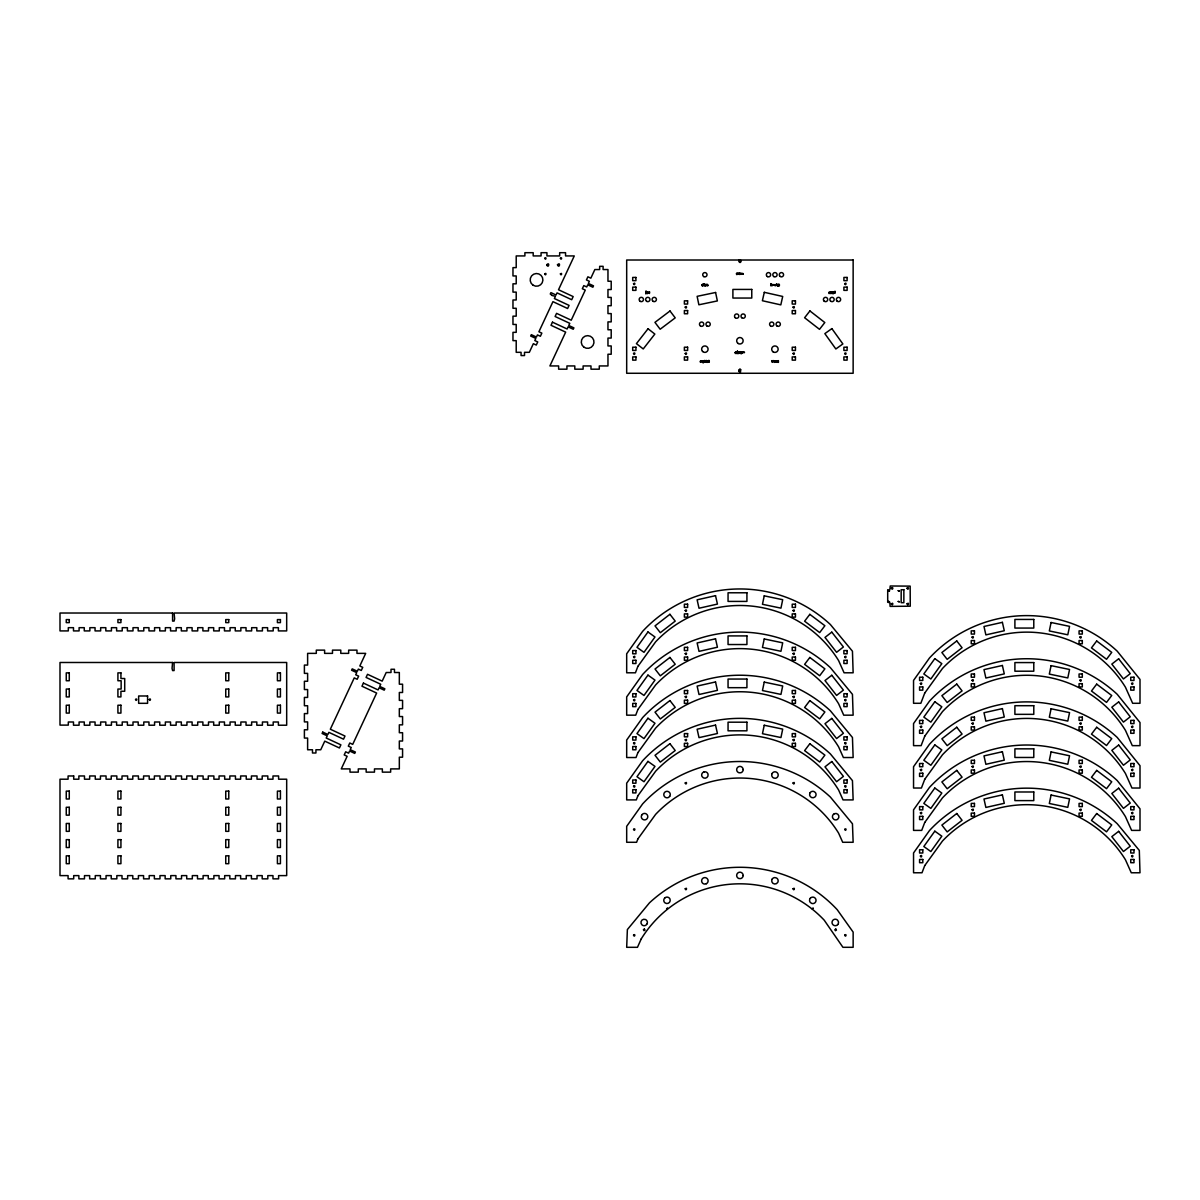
<?xml version="1.0" encoding="UTF-8"?>
<svg xmlns="http://www.w3.org/2000/svg" width="1200" height="1200" viewBox="0 0 1200 1200"><rect width="100%" height="100%" fill="white"/><g stroke="black" fill="none" stroke-linecap="round" stroke-linejoin="round"><path stroke-width="1.5" d="M739.05 260.295C742.275 257.76 740.175 266.595 739.08 260.085M740.325 370.725C736.875 370.335 741.945 367.8 740.34 370.65C736.845 371.1 741.96 373.575 740.34 370.74M739.05 261.795L739.695 261.045L740.775 261.795M739.05 369.975L739.92 369.18L740.775 369.975M739.05 371.49L740.325 370.8M700.65 361.335L701.64 361.35M552.075 295.44L550.275 294L550.92 292.635L556.05 295.02L557.055 292.875L571.71 299.715L573.165 296.58L558.51 289.74L574.275 255.93L565.545 255.93L565.545 252.69L559.665 252.69L559.665 255.93L546.945 255.93L546.945 252.69L541.065 252.69L541.065 255.93L533.19 255.93L533.19 252.69L524.895 252.69L524.895 255.93L516.21 255.93L516.21 267.63L512.97 267.63L512.97 275.94L516.21 275.94L516.21 283.815L512.97 283.815L512.97 292.11L516.21 292.11L516.21 299.985L512.97 299.985L512.97 308.28L516.21 308.28L516.21 316.155L512.97 316.155L512.97 324.465L516.21 324.465L516.21 332.34L512.97 332.34L512.97 340.635L516.21 340.635L516.21 352.32L521.07 352.32L521.07 355.56L524.52 355.56L524.52 352.32L529.335 352.32L533.355 343.695L536.28 345.06L537.735 341.94L534.81 340.575L535.815 338.415L530.685 336.03L531.315 334.665L536.445 337.05L537.45 334.905L540.39 336.27L541.845 333.135L538.905 331.77L552.945 301.665L567.615 308.505L569.07 305.385L554.4 298.545L555.405 296.385L552.015 295.41M831.78 632.115L824.985 637.425L836.595 652.305L843.405 646.98L831.825 632.16M546.69 264.78C548.625 269.355 550.065 261.12 546.69 264.78M557.475 264.78C559.41 269.355 560.85 261.12 557.475 264.78M700.365 361.245C699.615 364.395 704.4 359.64 700.365 361.245M736.5 273.54C735.87 276.51 740.34 272.085 736.5 273.54M735.165 352.485C734.55 355.395 739.035 351.165 735.165 352.485M771.435 284.775C770.925 287.76 775.2 283.29 771.435 284.775M774.99 284.775C774.48 287.76 778.755 283.29 774.99 284.775M775.05 361.29C774.525 364.125 778.92 360.09 775.05 361.29M828.87 292.53C828.27 295.395 832.74 291.255 828.87 292.53M646.455 292.575C647.52 296.115 648.78 289.95 646.455 292.575M701.745 284.865C702.825 288.405 704.055 282.24 701.745 284.865M705.735 361.485C703.71 364.635 703.77 357.855 705.735 361.485M739.41 352.71C737.34 355.83 737.46 349.095 739.41 352.71M741.285 352.71C739.215 355.83 739.335 349.095 741.285 352.71M777.945 284.835C779.4 288.75 780.435 282.225 777.945 284.835M832.62 292.575C833.685 296.13 834.975 289.935 832.62 292.575M707.82 361.275C709.365 364.875 710.22 357.99 707.82 361.275M703.845 361.515C702.9 365.565 701.73 359.52 703.845 361.515M774.795 361.56C773.67 364.47 773.19 358.635 774.795 361.56M743.34 274.125C741.525 273.765 742.68 272.58 743.34 274.125M774.705 285.375C772.905 284.985 774.075 283.785 774.705 285.375M544.755 258.315C545.835 261.135 546.885 256.155 544.755 258.315M891.42 603.855C892.65 607.095 893.85 601.395 891.42 603.855M708 285.495C705.405 286.845 707.4 282.18 708 285.495M741.63 274.215C739.26 275.37 740.94 271.035 741.63 274.215M777.015 360.96L777 362.4L777.645 360.84L778.41 362.4L778.41 360.645L777.045 360.87M830.82 292.215L830.82 293.655L831.45 292.08L832.215 293.655L832.215 291.885L830.895 292.035M706.05 285.525L704.64 285.93L704.64 284.16L705.405 285.765L706.05 284.16L706.05 285.525M703.83 285.6L704.1 283.68L703.83 285.6M770.7 285.57L770.985 283.635L770.7 285.57M834.705 293.325L834.975 291.39L834.705 293.325M743.145 769.545L743.055 770.385A3.24 3.24 0 0 1 740.835 772.74L739.155 772.785A3.24 3.24 0 0 1 736.815 770.55L736.68 769.725A3.24 3.24 0 0 1 739.83 766.41A3.24 3.24 0 0 1 743.145 769.545M702.615 361.215C702.81 363.915 704.355 359.805 702.615 361.215M646.77 292.5C646.98 295.2 648.585 291.06 646.77 292.5M702.06 284.775C702.24 287.46 703.935 283.395 702.06 284.775M832.935 292.5C833.115 295.185 834.81 291.105 832.935 292.5M704.475 361.215C704.685 363.9 706.275 359.79 704.475 361.215M738.135 352.455C738.315 355.14 739.995 351.03 738.135 352.455M740.01 352.455C740.19 355.14 741.87 351.03 740.01 352.455M709.11 361.5C708 363.735 708.09 359.235 709.11 361.5M779.235 285.03C778.08 287.265 778.26 282.765 779.235 285.03M135.54 699.465C136.47 702.33 137.76 697.455 135.54 699.465M149.235 699.465C150.165 702.33 151.455 697.455 149.235 699.465M544.77 273.9C545.685 276.78 547.005 271.875 544.77 273.9M560.4 258.27C561.33 261.135 562.62 256.26 560.4 258.27M560.4 273.9C561.33 276.78 562.635 271.875 560.4 273.9M633.525 283.695C634.515 286.785 635.94 281.505 633.525 283.695M633.54 353.46C634.53 356.55 635.94 351.285 633.54 353.46M633.555 656.82C634.545 659.91 635.955 654.645 633.555 656.82M633.555 699.96C634.545 703.05 635.955 697.785 633.555 699.96M685.215 307.095C686.205 310.185 687.615 304.92 685.215 307.095M633.555 743.1C634.545 746.19 635.955 740.91 633.555 743.1M685.215 353.46C686.145 356.565 687.69 351.285 685.215 353.46M633.555 786.225C634.545 789.315 635.955 784.05 633.555 786.225M633.555 829.365C634.545 832.455 635.955 827.19 633.555 829.365M633.54 935.16C634.53 938.25 635.94 932.985 633.54 935.16M685.215 610.455C686.205 613.545 687.615 608.265 685.215 610.455M685.215 653.58C686.205 656.67 687.615 651.405 685.215 653.58M685.215 696.72C686.205 699.81 687.615 694.545 685.215 696.72M685.215 739.86C686.205 742.95 687.615 737.685 685.215 739.86M685.215 783C686.205 786.09 687.615 780.81 685.215 783M685.215 888.78C686.145 891.885 687.69 886.605 685.215 888.78M793.05 307.095C794.04 310.185 795.45 304.92 793.05 307.095M793.05 353.46C794.04 356.55 795.45 351.285 793.05 353.46M793.05 610.455C794.04 613.545 795.45 608.265 793.05 610.455M793.05 653.58C794.04 656.67 795.45 651.405 793.05 653.58M844.74 283.695C845.73 286.785 847.14 281.505 844.74 283.695M793.05 696.72C794.04 699.81 795.45 694.545 793.05 696.72M793.05 739.86C794.04 742.95 795.45 737.685 793.05 739.86M844.71 353.46C845.7 356.55 847.125 351.285 844.71 353.46M793.05 783C794.04 786.09 795.45 780.81 793.05 783M793.05 888.78C794.04 891.87 795.45 886.605 793.05 888.78M844.725 656.82C845.715 659.91 847.125 654.645 844.725 656.82M844.725 699.96C845.715 703.05 847.125 697.785 844.725 699.96M844.725 743.1C845.7 746.16 847.14 740.955 844.725 743.1M844.725 786.225C845.7 789.3 847.14 784.095 844.725 786.225M844.725 829.365C845.7 832.44 847.14 827.235 844.725 829.365M887.7 590.145L887.7 602.28L889.845 602.685L890.115 606.39L910.26 606.195L910.17 586.125L890.235 585.99L889.845 589.74L887.7 590.145M888.33 590.67L889.47 590.97L888.33 590.67M888.33 601.455L889.47 601.755L888.33 601.455M844.71 935.16C845.685 938.25 847.155 932.985 844.71 935.16M891.435 588.18C892.485 591.465 894 585.855 891.435 588.18M898.215 590.67L899.37 590.97L898.215 590.67M898.215 601.455L899.37 601.755L898.215 601.455M907.065 588.18C908.13 591.465 909.63 585.855 907.065 588.18M907.065 603.81C908.13 607.11 909.63 601.485 907.065 603.81M920.4 683.49C921.39 686.58 922.8 681.3 920.4 683.49M920.4 726.615C921.39 729.705 922.8 724.44 920.4 726.615M920.4 769.755C921.39 772.845 922.8 767.58 920.4 769.755M920.4 812.895C921.39 815.985 922.8 810.72 920.4 812.895M920.4 856.035C921.39 859.125 922.8 853.845 920.4 856.035M972.06 637.11C973.05 640.2 974.475 634.935 972.06 637.11M972.06 680.25C973.05 683.34 974.475 678.075 972.06 680.25M972.06 723.39C973.05 726.48 974.475 721.2 972.06 723.39M972.06 766.515C973.05 769.605 974.475 764.34 972.06 766.515M972.06 809.655C973.05 812.745 974.475 807.48 972.06 809.655M1079.91 637.11C1080.9 640.2 1082.31 634.935 1079.91 637.11M1079.91 680.25C1080.9 683.34 1082.31 678.075 1079.91 680.25M1079.91 723.39C1080.9 726.48 1082.31 721.2 1079.91 723.39M1079.91 766.515C1080.9 769.605 1082.31 764.34 1079.91 766.515M1079.91 809.655C1080.9 812.745 1082.31 807.48 1079.91 809.655M1131.585 683.49C1132.575 686.58 1133.985 681.3 1131.585 683.49M1131.585 726.615C1132.575 729.705 1133.985 724.44 1131.585 726.615M1131.585 769.755C1132.575 772.845 1133.985 767.58 1131.585 769.755M1131.585 812.895C1132.575 815.985 1133.985 810.72 1131.585 812.895M1131.585 856.035C1132.545 859.125 1134.015 853.845 1131.585 856.035M742.665 352.23C741.96 355.14 742.155 350.43 744.315 351.945C744.87 353.1 743.97 352.71 742.665 352.23M743.145 875.52L743.01 876.345A3.24 3.24 0 0 1 740.67 878.58L738.99 878.535A3.24 3.24 0 0 1 736.77 876.18L736.68 875.34A3.24 3.24 0 0 1 739.995 872.19A3.24 3.24 0 0 1 743.145 875.52M736.83 273.42L737.775 273.645L736.83 273.42M735.48 352.365L736.425 352.575L735.48 352.365M771.75 284.655L772.695 284.88L771.75 284.655M775.305 284.655L776.265 284.88L775.305 284.655M775.38 361.17L776.325 361.38L775.38 361.17M829.185 292.41L830.145 292.635L829.185 292.41M707.7 285.48L706.83 285.06L707.7 285.48M741.345 274.2L740.46 273.78L741.345 274.2M764.235 595.845L762.465 604.29L780.945 608.145L782.7 599.7L764.235 595.845M764.235 638.97L762.465 647.415L780.945 651.285L782.7 642.84L764.235 638.97M764.235 682.11L762.465 690.555L780.945 694.41L782.7 685.965L764.235 682.11M764.235 725.25L762.465 733.695L780.945 737.55L782.7 729.105L764.235 725.25M1051.08 622.5L1049.325 630.945L1067.79 634.8L1069.56 626.355L1051.08 622.5M1051.08 665.64L1049.325 674.085L1067.79 677.94L1069.56 669.495L1051.08 665.64M1051.08 708.78L1049.325 717.225L1067.79 721.08L1069.56 712.635L1051.08 708.78M1051.08 751.905L1049.325 760.35L1067.79 764.22L1069.56 755.775L1051.08 751.905M1051.08 795.045L1049.325 803.49L1067.79 807.345L1069.56 798.9L1051.08 795.045M764.295 292.32L762.39 300.735L780.81 304.875L782.7 296.46L764.295 292.32M772.035 773.655L771.78 774.45A3.24 3.24 0 0 0 773.58 777.96L775.23 778.26A3.24 3.24 0 0 0 777.435 777.12L777.885 776.415A3.24 3.24 0 0 0 776.34 772.11A3.24 3.24 0 0 0 772.035 773.655M649.5 291.885L649.02 293.31C647.145 289.455 649.995 296.46 649.5 291.885M739.56 272.895L739.08 274.32C737.205 270.45 740.055 277.47 739.56 272.895M637.89 666.36L635.445 672.795L626.685 672.795L626.685 653.775L642.63 631.35A132.84 132.84 0 0 1 830.355 624.495L852.45 651.225L853.14 672.795L844.08 672.795L838.605 660.585A115.935 115.935 0 0 0 655.62 641.835L637.89 666.36M637.89 709.5L635.73 715.17L626.685 715.17L626.685 696.9L642.63 674.475A132.84 132.84 0 0 1 830.355 667.635L852.45 694.35L853.14 715.17L843.735 715.17L838.605 703.725A115.935 115.935 0 0 0 655.62 684.96L637.89 709.5M637.89 752.625L636.015 757.53L626.685 757.53L626.685 740.04L642.63 717.615A132.84 132.84 0 0 1 830.355 710.775L852.45 737.49L853.14 757.53L843.39 757.53L838.605 746.85A115.935 115.935 0 0 0 655.62 728.1L637.89 752.625M637.89 795.765L636.315 799.905L626.685 799.905L626.685 783.18L642.63 760.755A132.84 132.84 0 0 1 830.355 753.9L852.45 780.63L853.14 799.905L843.045 799.905L838.605 789.99A115.935 115.935 0 0 0 655.62 771.24L637.89 795.765M637.89 838.905L636.6 842.28L626.685 842.28L626.685 826.32L642.63 803.895A132.84 132.84 0 0 1 830.355 797.04L852.45 823.77L853.14 842.28L842.7 842.28L838.605 833.13A115.935 115.935 0 0 0 655.62 814.38L637.89 838.905M924.75 693.015L920.835 703.29L913.545 703.29L913.545 680.43L929.475 658.005A132.84 132.84 0 0 1 1117.215 651.165L1140 679.395L1140 703.29L1132.65 703.29L1125.465 687.24A115.935 115.935 0 0 0 942.465 668.49L924.75 693.015M924.75 736.155L921.12 745.65L913.545 745.65L913.545 723.57L929.475 701.145A132.84 132.84 0 0 1 1117.215 694.29L1140 722.535L1140 745.65L1132.305 745.65L1125.465 730.38A115.935 115.935 0 0 0 942.465 711.63L924.75 736.155M924.75 779.295L921.42 788.025L913.545 788.025L913.545 766.71L929.475 744.285A132.84 132.84 0 0 1 1117.215 737.43L1140 765.675L1140 788.025L1131.96 788.025L1125.465 773.52A115.935 115.935 0 0 0 942.465 754.77L924.75 779.295M924.75 822.435L921.705 830.4L913.545 830.4L913.545 809.835L929.475 787.41A132.84 132.84 0 0 1 1117.215 780.57L1140 808.815L1140 830.4L1131.615 830.4L1125.465 816.66A115.935 115.935 0 0 0 942.465 797.895L924.75 822.435M924.75 865.56L922.005 872.775L913.545 872.775L913.545 852.975L929.475 830.55A132.84 132.84 0 0 1 1117.215 823.71L1139.31 850.425L1140 872.775L1131.27 872.775L1125.465 859.785A115.935 115.935 0 0 0 942.465 841.035L924.75 865.56M772.095 879.24L771.78 880.035A3.24 3.24 0 0 0 777.735 882.405L778.05 881.625A3.24 3.24 0 0 0 776.49 877.995L774.87 877.59A3.24 3.24 0 0 0 772.095 879.24M641.22 938.925L637.47 947.31L626.685 947.31L627.375 929.565L649.47 902.835A132.84 132.84 0 0 1 837.21 909.69L853.14 932.1L853.14 947.31L842.925 947.31L824.205 920.16A115.935 115.935 0 0 0 641.22 938.925M322.74 732.105L322.095 733.47L327.225 735.855L326.22 738.015L340.89 744.84L339.42 747.975L324.765 741.135L320.745 749.76L315.93 749.76L315.93 753L312.48 753L312.48 749.76L307.62 749.76L307.62 738.075L304.395 738.075L304.395 729.78L307.62 729.78L307.62 721.905L304.395 721.905L304.395 713.595L307.62 713.595L307.62 705.735L304.395 705.735L304.395 697.425L307.62 697.425L307.62 689.55L304.395 689.55L304.395 681.255L307.62 681.255L307.62 673.38L304.395 673.38L304.395 665.07L307.62 665.07L307.62 653.37L316.305 653.37L316.305 650.13L324.615 650.13L324.615 653.37L332.49 653.37L332.49 650.13L340.785 650.13L340.785 653.37L348.66 653.37L348.66 650.13L356.97 650.13L356.97 653.37L365.685 653.37L359.82 665.97L362.745 667.35L361.29 670.47L358.35 669.105L357.345 671.25L352.215 668.865L351.585 670.23L356.715 672.615L355.71 674.775L358.65 676.14L357.18 679.26L354.255 677.895L330.33 729.21L344.985 736.05L343.53 739.185L328.86 732.345L327.87 734.49L322.74 732.105M363.435 683.1L361.965 686.22L376.635 693.06L352.71 744.375L349.77 743.01L348.315 746.13L351.24 747.495L350.235 749.655L355.38 752.04L354.735 753.405L349.605 751.02L348.6 753.165L345.675 751.8L344.205 754.935L347.145 756.3L341.265 768.9L349.995 768.9L349.995 772.14L358.29 772.14L358.29 768.9L366.165 768.9L366.165 772.14L374.475 772.14L374.475 768.9L382.35 768.9L382.35 772.14L390.645 772.14L390.645 768.9L399.33 768.9L399.33 757.2L402.57 757.2L402.57 748.89L399.33 748.89L399.33 741.03L402.57 741.03L402.57 732.72L399.33 732.72L399.33 724.845L402.57 724.845L402.57 716.55L399.33 716.55L399.33 708.675L402.57 708.675L402.57 700.365L399.33 700.365L399.33 692.49L402.57 692.49L402.57 684.195L399.33 684.195L399.33 672.51L394.47 672.51L394.47 669.27L391.02 669.27L391.02 672.51L386.205 672.51L382.185 681.135L367.53 674.295L366.075 677.43L380.73 684.255L379.725 686.415L384.855 688.8L384.225 690.165L379.095 687.78L378.09 689.925L363.435 683.1M552.465 322.17L551.01 325.29L565.665 332.13L549.9 365.94L558.63 365.94L558.63 369.18L566.925 369.18L566.925 365.94L574.8 365.94L574.8 369.18L583.11 369.18L583.11 365.94L590.985 365.94L590.985 369.18L599.28 369.18L599.28 365.94L607.965 365.94L607.965 354.24L611.205 354.24L611.205 345.945L607.965 345.945L607.965 338.07L611.205 338.07L611.205 329.76L607.965 329.76L607.965 321.885L611.205 321.885L611.205 313.59L607.965 313.59L607.965 305.715L611.205 305.715L611.205 297.405L607.965 297.405L607.965 289.53L611.205 289.53L611.205 281.235L607.965 281.235L607.965 269.55L603.105 269.55L603.105 266.325L599.655 266.325L599.655 269.55L594.855 269.55L590.835 278.175L587.895 276.81L586.44 279.93L589.365 281.31L588.36 283.455L593.505 285.84L592.86 287.22L587.73 284.82L586.725 286.965L583.8 285.6L582.33 288.735L585.27 290.1L571.23 320.205L556.575 313.365L555.105 316.5L569.775 323.325L568.77 325.485L573.9 327.87L573.255 329.25L568.125 326.85L567.135 328.995L552.465 322.17M641.88 814.845L641.505 815.61A3.24 3.24 0 0 0 642.105 818.79L642.75 819.345A3.24 3.24 0 0 0 647.235 818.475A3.24 3.24 0 0 0 646.365 813.99L645.615 813.615A3.24 3.24 0 0 0 642.435 814.215L641.88 814.845M810.18 792.66L809.79 793.41A3.24 3.24 0 0 0 814.875 797.04L815.445 796.425A3.24 3.24 0 0 0 815.31 792.495L813.945 791.52A3.24 3.24 0 0 0 810.18 792.66M772.245 361.245C771.465 365.07 774.105 358.095 772.74 361.395L771.63 360.645L772.245 361.245M810.3 898.29L809.85 899.01A3.24 3.24 0 0 0 810.165 902.22L811.455 903.285A3.24 3.24 0 0 0 814.68 902.97L815.295 902.4A3.24 3.24 0 0 0 814.845 897.84A3.24 3.24 0 0 0 810.3 898.29M647.085 923.805L646.02 925.095A3.24 3.24 0 0 1 642.795 925.395L642.09 924.96A3.24 3.24 0 0 1 645.48 919.515L646.2 919.965A3.24 3.24 0 0 1 647.085 923.805M647.955 631.965L636.975 647.31L643.98 652.335L654.975 636.99L647.955 631.965M647.955 675.105L636.975 690.45L643.98 695.46L654.975 680.115L647.955 675.105M647.955 718.23L636.975 733.575L643.98 738.6L654.975 723.255L647.955 718.23M647.955 761.37L636.975 776.715L643.98 781.74L654.975 766.395L647.955 761.37M934.815 658.62L923.82 673.965L930.84 678.99L941.82 663.645L934.815 658.62M934.815 701.76L923.82 717.105L930.84 722.13L941.82 706.785L934.815 701.76M934.815 744.9L923.82 760.245L930.84 765.27L941.82 749.925L934.815 744.9M934.815 788.04L923.82 803.385L930.84 808.395L941.82 793.05L934.815 788.04M934.815 831.165L923.82 846.51L930.84 851.535L941.82 836.19L934.815 831.165M809.82 614.34L804.615 621.21L819.675 632.595L824.88 625.725L809.82 614.34M809.82 657.465L804.615 664.35L819.675 675.735L824.88 668.85L809.82 657.465M809.82 700.605L804.615 707.49L819.675 718.875L824.88 711.99L809.82 700.605M809.82 743.745L804.615 750.63L819.675 762.015L824.88 755.13L809.82 743.745M1096.68 640.995L1091.475 647.88L1106.535 659.265L1111.74 652.38L1096.68 640.995M1096.68 684.135L1091.475 691.02L1106.535 702.39L1111.74 695.52L1096.68 684.135M1096.68 727.275L1091.475 734.145L1106.535 745.53L1111.74 738.645L1096.68 727.275M1096.68 770.4L1091.475 777.285L1106.535 788.67L1111.74 781.785L1096.68 770.4M1096.68 813.54L1091.475 820.425L1106.535 831.81L1111.74 824.925L1096.68 813.54M809.91 310.935L804.615 317.745L819.51 329.34L824.805 322.53L809.91 310.935M648.045 328.755L636.435 343.635L643.23 348.945L654.84 334.065L648.045 328.755M669.66 796.425L668.37 797.49A3.24 3.24 0 0 1 665.145 797.175L664.53 796.605A3.24 3.24 0 0 1 664.98 792.045A3.24 3.24 0 0 1 669.525 792.495L669.975 793.215A3.24 3.24 0 0 1 669.66 796.425M665.13 897.705L664.515 898.29A3.24 3.24 0 0 0 664.38 902.22L664.965 902.835A3.24 3.24 0 0 0 670.035 899.205L669.645 898.455A3.24 3.24 0 0 0 665.88 897.315L665.13 897.705M837.72 924.57L837.09 925.14A3.24 3.24 0 0 1 832.59 924.27A3.24 3.24 0 0 1 833.46 919.77L834.21 919.395A3.24 3.24 0 0 1 837.39 920.01L838.32 921.405A3.24 3.24 0 0 1 837.72 924.57M831.78 675.255L824.985 680.565L836.595 695.43L843.405 690.12L831.78 675.255M831.78 718.395L824.985 723.705L836.595 738.57L843.405 733.26L831.78 718.395M831.78 761.52L824.985 766.83L836.595 781.71L843.405 776.4L831.78 761.52M1118.64 658.785L1111.83 664.095L1123.455 678.96L1130.25 673.65L1118.64 658.785M1118.64 701.91L1111.83 707.22L1123.455 722.1L1130.25 716.79L1118.64 701.91M1118.64 745.05L1111.83 750.36L1123.455 765.24L1130.25 759.915L1118.64 745.05M1118.64 788.19L1111.83 793.5L1123.455 808.365L1130.25 803.055L1118.64 788.19M1118.64 831.33L1111.83 836.64L1123.455 851.505L1130.25 846.195L1118.64 831.33M669.915 614.295L655.02 625.89L660.315 632.7L675.21 621.105L669.915 614.295M669.915 657.435L655.02 669.015L660.315 675.825L675.21 664.23L669.915 657.435M669.915 700.56L655.02 712.155L660.315 718.965L675.21 707.37L669.915 700.56M669.915 743.7L655.02 755.295L660.315 762.105L675.21 750.51L669.915 743.7M956.76 640.95L941.88 652.545L947.175 659.355L962.07 647.76L956.76 640.95M956.76 684.09L941.88 695.685L947.175 702.495L962.07 690.9L956.76 684.09M956.76 727.23L941.88 738.825L947.175 745.635L962.07 734.04L956.76 727.23M956.76 770.37L941.88 781.95L947.175 788.76L962.07 777.165L956.76 770.37M956.76 813.495L941.88 825.09L947.175 831.9L962.07 820.305L956.76 813.495M670.005 310.98L654.945 322.365L660.15 329.235L675.21 317.865L670.005 310.98M831.87 328.605L824.85 333.63L835.845 348.975L842.865 343.95L831.87 328.605M834.345 813.72L833.625 814.17A3.24 3.24 0 0 0 832.74 818.01L833.805 819.3A3.24 3.24 0 0 0 837.03 819.615L837.75 819.165A3.24 3.24 0 0 0 834.345 813.72M704.115 771.9L703.335 772.215A3.24 3.24 0 0 0 701.775 775.83L702.09 776.61A3.24 3.24 0 0 0 708.045 774.24L707.73 773.46A3.24 3.24 0 0 0 704.955 771.795L704.115 771.9M706.245 883.755L704.595 884.055A3.24 3.24 0 0 1 702.39 882.915L701.94 882.21A3.24 3.24 0 0 1 703.485 877.905A3.24 3.24 0 0 1 707.79 879.45L708.045 880.245A3.24 3.24 0 0 1 706.245 883.755M715.53 595.665L697.125 599.82L699.015 608.235L717.435 604.08L715.53 595.665M715.53 638.805L697.125 642.96L699.015 651.375L717.435 647.22L715.53 638.805M715.53 681.945L697.125 686.085L699.015 694.515L717.435 690.36L715.53 681.945M1002.39 622.335L983.985 626.475L985.875 634.89L1004.28 630.75L1002.39 622.335M715.53 725.085L697.125 729.225L699.015 737.64L717.435 733.5L715.53 725.085M1002.39 665.475L983.985 669.615L985.875 678.03L1004.28 673.89L1002.39 665.475M1002.39 708.6L983.985 712.755L985.875 721.17L1004.28 717.015L1002.39 708.6M1002.39 751.74L983.985 755.895L985.875 764.31L1004.28 760.155L1002.39 751.74M1002.39 794.88L983.985 799.02L985.875 807.45L1004.28 803.295L1002.39 794.88M715.59 292.485L697.125 296.34L698.88 304.785L717.36 300.93L715.59 292.485M776.85 284.07L777.585 285.9L776.85 284.07M706.725 360.555L707.46 362.37L706.725 360.555M853.14 260.01L626.685 260.01L626.685 373.275L853.14 373.275L853.14 260.01M635.925 277.425L632.7 277.425L632.7 280.665L635.925 280.665L635.925 277.425M847.125 277.425L843.9 277.425L843.9 280.665L847.125 280.665L847.125 277.425M635.925 287.13L632.7 287.13L632.7 290.37L635.925 290.37L635.925 287.13M847.125 287.13L843.9 287.13L843.9 290.37L847.125 290.37L847.125 287.13M751.77 289.425L732.9 289.425L732.9 298.05L751.77 298.05L751.77 289.425M646.05 291.195L645.78 293.655L646.05 291.195M687.615 300.825L684.375 300.825L684.375 304.065L687.615 304.065L687.615 300.825M795.45 300.825L792.21 300.825L792.21 304.065L795.45 304.065L795.45 300.825M687.615 310.545L684.375 310.545L684.375 313.77L687.615 313.77L687.615 310.545M795.45 310.545L792.21 310.545L792.21 313.77L795.45 313.77L795.45 310.545M635.94 347.205L632.7 347.205L632.7 350.445L635.94 350.445L635.94 347.205M687.615 347.205L684.375 347.205L684.375 350.445L687.615 350.445L687.615 347.205M795.45 347.205L792.21 347.205L792.21 350.445L795.45 350.445L795.45 347.205M847.11 347.205L843.885 347.205L843.885 350.445L847.11 350.445L847.11 347.205M737.385 351.135L737.1 353.595L737.385 351.135M741.885 351.84L741.615 353.595L741.885 351.84M635.94 356.91L632.7 356.91L632.7 360.15L635.94 360.15L635.94 356.91M687.615 356.91L684.375 356.91L684.375 360.15L687.615 360.15L687.615 356.91M795.45 356.91L792.21 356.91L792.21 360.15L795.45 360.15L795.45 356.91M847.11 356.91L843.885 356.91L843.885 360.15L847.11 360.15L847.11 356.91M706.35 360.6L706.065 362.37L706.35 360.6M903.855 589.74L901.17 589.74L901.17 602.685L903.855 602.685L903.855 589.74M746.925 592.785L728.055 592.785L728.055 601.41L746.925 601.41L746.925 592.785M687.615 604.185L684.375 604.185L684.375 607.425L687.615 607.425L687.615 604.185M795.45 604.185L792.21 604.185L792.21 607.425L795.45 607.425L795.45 604.185M172.59 613.02L60 613.02L60 630.915L68.31 630.915L68.31 627.675L73.485 627.675L73.485 630.915L79.095 630.915L79.095 627.675L84.27 627.675L84.27 630.915L89.865 630.915L89.865 627.675L95.055 627.675L95.055 630.915L100.65 630.915L100.65 627.675L105.825 627.675L105.825 630.915L111.435 630.915L111.435 627.675L116.61 627.675L116.61 630.915L122.22 630.915L122.22 627.675L127.395 627.675L127.395 630.915L133.005 630.915L133.005 627.675L138.18 627.675L138.18 630.915L143.79 630.915L143.79 627.675L148.965 627.675L148.965 630.915L154.575 630.915L154.575 627.675L159.75 627.675L159.75 630.915L165.36 630.915L165.36 627.675L170.535 627.675L170.535 630.915L176.145 630.915L176.145 627.675L181.32 627.675L181.32 630.915L186.93 630.915L186.93 627.675L192.105 627.675L192.105 630.915L197.715 630.915L197.715 627.675L202.89 627.675L202.89 630.915L208.5 630.915L208.5 627.675L213.675 627.675L213.675 630.915L219.285 630.915L219.285 627.675L224.46 627.675L224.46 630.915L230.07 630.915L230.07 627.675L235.245 627.675L235.245 630.915L240.855 630.915L240.855 627.675L246.03 627.675L246.03 630.915L251.64 630.915L251.64 627.675L256.815 627.675L256.815 630.915L262.425 630.915L262.425 627.675L267.6 627.675L267.6 630.915L273.195 630.915L273.195 627.675L278.385 627.675L278.385 630.915L286.68 630.915L286.68 613.02L174.09 613.02L174.63 618.87L174.09 621.105L172.59 621.105L172.59 613.02M687.615 613.89L684.375 613.89L684.375 617.13L687.615 617.13L687.615 613.89M795.45 613.89L792.21 613.89L792.21 617.13L795.45 617.13L795.45 613.89M1033.785 619.44L1014.9 619.44L1014.9 628.065L1033.785 628.065L1033.785 619.44M69.27 619.59L66.255 619.59L66.255 622.62L69.27 622.62L69.27 619.59M120.93 619.59L117.915 619.59L117.915 622.62L120.93 622.62L120.93 619.59M228.765 619.59L225.75 619.59L225.75 622.62L228.765 622.62L228.765 619.59M280.425 619.59L277.41 619.59L277.41 622.62L280.425 622.62L280.425 619.59M974.46 630.855L971.235 630.855L971.235 634.08L974.46 634.08L974.46 630.855M1082.31 630.855L1079.07 630.855L1079.07 634.08L1082.31 634.08L1082.31 630.855M746.925 635.91L728.055 635.91L728.055 644.535L746.925 644.535L746.925 635.91M974.46 640.56L971.235 640.56L971.235 643.785L974.46 643.785L974.46 640.56M1082.31 640.56L1079.07 640.56L1079.07 643.785L1082.31 643.785L1082.31 640.56M687.615 647.325L684.375 647.325L684.375 650.565L687.615 650.565L687.615 647.325M795.45 647.325L792.21 647.325L792.21 650.565L795.45 650.565L795.45 647.325M635.94 650.565L632.715 650.565L632.715 653.79L635.94 653.79L635.94 650.565M847.125 650.565L843.885 650.565L843.885 653.79L847.125 653.79L847.125 650.565M687.615 657.03L684.375 657.03L684.375 660.27L687.615 660.27L687.615 657.03M795.45 657.03L792.21 657.03L792.21 660.27L795.45 660.27L795.45 657.03M635.94 660.27L632.715 660.27L632.715 663.51L635.94 663.51L635.94 660.27M847.125 660.27L843.885 660.27L843.885 663.51L847.125 663.51L847.125 660.27M172.59 662.49L60 662.49L60 725.115L68.31 725.115L68.31 721.995L73.485 721.995L73.485 725.22L79.095 725.22L79.095 721.995L84.27 721.995L84.27 725.22L89.865 725.22L89.865 721.995L95.055 721.995L95.055 725.22L100.65 725.22L100.65 721.995L105.825 721.995L105.825 725.22L111.435 725.22L111.435 721.995L116.61 721.995L116.61 725.22L122.22 725.22L122.22 721.995L127.395 721.995L127.395 725.22L133.005 725.22L133.005 721.995L138.18 721.995L138.18 725.22L143.79 725.22L143.79 721.995L148.965 721.995L148.965 725.22L154.575 725.22L154.575 721.995L159.75 721.995L159.75 725.22L165.36 725.22L165.36 721.995L170.535 721.995L170.535 725.22L176.145 725.22L176.145 721.995L181.32 721.995L181.32 725.22L186.93 725.22L186.93 721.995L192.105 721.995L192.105 725.22L197.715 725.22L197.715 721.995L202.89 721.995L202.89 725.22L208.5 725.22L208.5 721.995L213.675 721.995L213.675 725.22L219.285 725.22L219.285 721.995L224.46 721.995L224.46 725.22L230.07 725.22L230.07 721.995L235.245 721.995L235.245 725.22L240.855 725.22L240.855 721.995L246.03 721.995L246.03 725.22L251.64 725.22L251.64 721.995L256.815 721.995L256.815 725.22L262.425 725.22L262.425 721.995L267.6 721.995L267.6 725.22L273.195 725.22L273.195 721.995L278.385 721.995L278.385 725.22L286.68 725.22L286.68 662.49L174.09 662.49L174.09 670.575L172.59 670.575L172.05 668.34L172.59 662.49M1033.785 662.58L1014.9 662.58L1014.9 671.205L1033.785 671.205L1033.785 662.58M69.27 672.87L66.255 672.87L66.255 680.745L69.27 680.745L69.27 672.87M120.93 672.87L117.915 672.87L117.915 680.745L121.14 680.745L121.14 689.04L117.915 689.04L117.915 696.915L120.93 696.915L120.93 691.26L124.71 691.26L124.71 678.525L120.93 678.525L120.93 672.87M228.765 672.87L225.75 672.87L225.75 680.745L228.765 680.745L228.765 672.87M280.425 672.87L277.41 672.87L277.41 680.745L280.425 680.745L280.425 672.87M974.46 673.98L971.235 673.98L971.235 677.22L974.46 677.22L974.46 673.98M1082.31 673.98L1079.07 673.98L1079.07 677.22L1082.31 677.22L1082.31 673.98M922.8 677.22L919.575 677.22L919.575 680.46L922.8 680.46L922.8 677.22M1133.985 677.22L1130.745 677.22L1130.745 680.46L1133.985 680.46L1133.985 677.22M746.925 679.05L728.055 679.05L728.055 687.675L746.925 687.675L746.925 679.05M974.46 683.685L971.235 683.685L971.235 686.925L974.46 686.925L974.46 683.685M1082.31 683.685L1079.07 683.685L1079.07 686.925L1082.31 686.925L1082.31 683.685M922.8 686.925L919.575 686.925L919.575 690.165L922.8 690.165L922.8 686.925M1133.985 686.925L1130.745 686.925L1130.745 690.165L1133.985 690.165L1133.985 686.925M69.27 689.04L66.255 689.04L66.255 696.915L69.27 696.915L69.27 689.04M228.765 689.04L225.75 689.04L225.75 696.915L228.765 696.915L228.765 689.04M280.425 689.04L277.41 689.04L277.41 696.915L280.425 696.915L280.425 689.04M687.615 690.465L684.375 690.465L684.375 693.69L687.615 693.69L687.615 690.465M795.45 690.465L792.21 690.465L792.21 693.69L795.45 693.69L795.45 690.465M635.94 693.705L632.715 693.705L632.715 696.93L635.94 696.93L635.94 693.705M847.125 693.705L843.885 693.705L843.885 696.93L847.125 696.93L847.125 693.705M147.585 695.985L138.645 695.985L138.645 703.32L147.585 703.32L147.585 695.985M687.615 700.17L684.375 700.17L684.375 703.395L687.615 703.395L687.615 700.17M795.45 700.17L792.21 700.17L792.21 703.395L795.45 703.395L795.45 700.17M635.94 703.41L632.715 703.41L632.715 706.635L635.94 706.635L635.94 703.41M847.125 703.41L843.885 703.41L843.885 706.635L847.125 706.635L847.125 703.41M69.27 705.225L66.255 705.225L66.255 713.085L69.27 713.085L69.27 705.225M120.93 705.225L117.915 705.225L117.915 713.085L120.93 713.085L120.93 705.225M228.765 705.225L225.75 705.225L225.75 713.085L228.765 713.085L228.765 705.225M280.425 705.225L277.41 705.225L277.41 713.085L280.425 713.085L280.425 705.225M1033.785 705.705L1014.9 705.705L1014.9 714.345L1033.785 714.345L1033.785 705.705M974.46 717.12L971.235 717.12L971.235 720.36L974.46 720.36L974.46 717.12M1082.31 717.12L1079.07 717.12L1079.07 720.36L1082.31 720.36L1082.31 717.12M922.8 720.36L919.575 720.36L919.575 723.6L922.8 723.6L922.8 720.36M1133.985 720.36L1130.745 720.36L1130.745 723.6L1133.985 723.6L1133.985 720.36M746.925 722.19L728.055 722.19L728.055 730.815L746.925 730.815L746.925 722.19M974.46 726.825L971.235 726.825L971.235 730.065L974.46 730.065L974.46 726.825M1082.31 726.825L1079.07 726.825L1079.07 730.065L1082.31 730.065L1082.31 726.825M922.8 730.065L919.575 730.065L919.575 733.305L922.8 733.305L922.8 730.065M1133.985 730.065L1130.745 730.065L1130.745 733.305L1133.985 733.305L1133.985 730.065M687.615 733.59L684.375 733.59L684.375 736.83L687.615 736.83L687.615 733.59M795.45 733.59L792.21 733.59L792.21 736.83L795.45 736.83L795.45 733.59M635.94 736.83L632.715 736.83L632.715 740.07L635.94 740.07L635.94 736.83M847.125 736.83L843.885 736.83L843.885 740.07L847.125 740.07L847.125 736.83M687.615 743.31L684.375 743.31L684.375 746.535L687.615 746.535L687.615 743.31M795.45 743.31L792.21 743.31L792.21 746.535L795.45 746.535L795.45 743.31M635.94 746.535L632.715 746.535L632.715 749.775L635.94 749.775L635.94 746.535M847.125 746.535L843.885 746.535L843.885 749.775L847.125 749.775L847.125 746.535M1033.785 748.845L1014.9 748.845L1014.9 757.47L1033.785 757.47L1033.785 748.845M974.46 760.26L971.235 760.26L971.235 763.5L974.46 763.5L974.46 760.26M1082.31 760.26L1079.07 760.26L1079.07 763.5L1082.31 763.5L1082.31 760.26M922.8 763.5L919.575 763.5L919.575 766.725L922.8 766.725L922.8 763.5M1133.985 763.5L1130.745 763.5L1130.745 766.725L1133.985 766.725L1133.985 763.5M974.46 769.965L971.235 769.965L971.235 773.205L974.46 773.205L974.46 769.965M1082.31 769.965L1079.07 769.965L1079.07 773.205L1082.31 773.205L1082.31 769.965M922.8 773.205L919.575 773.205L919.575 776.43L922.8 776.43L922.8 773.205M1133.985 773.205L1130.745 773.205L1130.745 776.43L1133.985 776.43L1133.985 773.205M73.695 775.965L68.085 775.965L68.085 779.205L60 779.205L60 875.61L68.085 875.61L68.085 878.85L73.695 878.85L73.695 875.61L78.87 875.61L78.87 878.85L84.48 878.85L84.48 875.61L89.655 875.61L89.655 878.85L95.265 878.85L95.265 875.61L100.44 875.61L100.44 878.85L106.05 878.85L106.05 875.61L111.225 875.61L111.225 878.85L116.835 878.85L116.835 875.61L122.01 875.61L122.01 878.85L127.62 878.85L127.62 875.61L132.795 875.61L132.795 878.85L138.405 878.85L138.405 875.61L143.58 875.61L143.58 878.85L149.19 878.85L149.19 875.61L154.365 875.61L154.365 878.85L159.975 878.85L159.975 875.61L165.15 875.61L165.15 878.85L170.76 878.85L170.76 875.61L175.935 875.61L175.935 878.85L181.53 878.85L181.53 875.61L186.72 875.61L186.72 878.85L192.315 878.85L192.315 875.61L197.49 875.61L197.49 878.85L203.1 878.85L203.1 875.61L208.275 875.61L208.275 878.85L213.885 878.85L213.885 875.61L219.06 875.61L219.06 878.85L224.67 878.85L224.67 875.61L229.845 875.61L229.845 878.85L235.455 878.85L235.455 875.61L240.63 875.61L240.63 878.85L246.24 878.85L246.24 875.61L251.415 875.61L251.415 878.85L257.025 878.85L257.025 875.61L262.2 875.61L262.2 878.85L267.81 878.85L267.81 875.61L272.985 875.61L272.985 878.85L278.595 878.85L278.595 875.61L286.68 875.61L286.68 779.205L278.595 779.205L278.595 775.965L272.985 775.965L272.985 779.205L267.81 779.205L267.81 775.965L262.2 775.965L262.2 779.205L257.025 779.205L257.025 775.965L251.415 775.965L251.415 779.205L246.24 779.205L246.24 775.965L240.63 775.965L240.63 779.205L235.455 779.205L235.455 775.965L229.845 775.965L229.845 779.205L224.67 779.205L224.67 775.965L219.06 775.965L219.06 779.205L213.885 779.205L213.885 775.965L208.275 775.965L208.275 779.205L203.1 779.205L203.1 775.965L197.49 775.965L197.49 779.205L192.315 779.205L192.315 775.965L186.72 775.965L186.72 779.205L181.53 779.205L181.53 775.965L175.935 775.965L175.935 779.205L170.76 779.205L170.76 775.965L165.15 775.965L165.15 779.205L159.975 779.205L159.975 775.965L154.365 775.965L154.365 779.205L149.19 779.205L149.19 775.965L143.58 775.965L143.58 779.205L138.405 779.205L138.405 775.965L132.795 775.965L132.795 779.205L127.62 779.205L127.62 775.965L122.01 775.965L122.01 779.205L116.835 779.205L116.835 775.965L111.225 775.965L111.225 779.205L106.05 779.205L106.05 775.965L100.44 775.965L100.44 779.205L95.265 779.205L95.265 775.965L89.655 775.965L89.655 779.205L84.48 779.205L84.48 775.965L78.87 775.965L78.87 779.205L73.695 779.205L73.695 775.965M635.94 779.97L632.715 779.97L632.715 783.21L635.94 783.21L635.94 779.97M847.125 779.97L843.885 779.97L843.885 783.21L847.125 783.21L847.125 779.97M635.94 789.675L632.715 789.675L632.715 792.915L635.94 792.915L635.94 789.675M847.125 789.675L843.885 789.675L843.885 792.915L847.125 792.915L847.125 789.675M69.27 791.115L66.255 791.115L66.255 798.99L69.27 798.99L69.27 791.115M120.93 791.115L117.915 791.115L117.915 798.99L120.93 798.99L120.93 791.115M228.765 791.115L225.75 791.115L225.75 798.99L228.765 798.99L228.765 791.115M280.425 791.115L277.41 791.115L277.41 798.99L280.425 798.99L280.425 791.115M1033.785 791.985L1014.9 791.985L1014.9 800.61L1033.785 800.61L1033.785 791.985M974.46 803.4L971.235 803.4L971.235 806.625L974.46 806.625L974.46 803.4M1082.31 803.4L1079.07 803.4L1079.07 806.625L1082.31 806.625L1082.31 803.4M922.8 806.625L919.575 806.625L919.575 809.865L922.8 809.865L922.8 806.625M1133.985 806.625L1130.745 806.625L1130.745 809.865L1133.985 809.865L1133.985 806.625M69.27 807.285L66.255 807.285L66.255 815.16L69.27 815.16L69.27 807.285M120.93 807.285L117.915 807.285L117.915 815.16L120.93 815.16L120.93 807.285M228.765 807.285L225.75 807.285L225.75 815.16L228.765 815.16L228.765 807.285M280.425 807.285L277.41 807.285L277.41 815.16L280.425 815.16L280.425 807.285M974.46 813.105L971.235 813.105L971.235 816.33L974.46 816.33L974.46 813.105M1082.31 813.105L1079.07 813.105L1079.07 816.33L1082.31 816.33L1082.31 813.105M922.8 816.345L919.575 816.345L919.575 819.57L922.8 819.57L922.8 816.345M1133.985 816.345L1130.745 816.345L1130.745 819.57L1133.985 819.57L1133.985 816.345M69.27 823.47L66.255 823.47L66.255 831.345L69.27 831.345L69.27 823.47M120.93 823.47L117.915 823.47L117.915 831.345L120.93 831.345L120.93 823.47M228.765 823.47L225.75 823.47L225.75 831.345L228.765 831.345L228.765 823.47M280.425 823.47L277.41 823.47L277.41 831.345L280.425 831.345L280.425 823.47M69.27 839.64L66.255 839.64L66.255 847.515L69.27 847.515L69.27 839.64M120.93 839.64L117.915 839.64L117.915 847.515L120.93 847.515L120.93 839.64M228.765 839.64L225.75 839.64L225.75 847.515L228.765 847.515L228.765 839.64M280.425 839.64L277.41 839.64L277.41 847.515L280.425 847.515L280.425 839.64M922.8 849.765L919.575 849.765L919.575 853.005L922.8 853.005L922.8 849.765M1133.985 849.765L1130.745 849.765L1130.745 853.005L1133.985 853.005L1133.985 849.765M69.27 855.825L66.255 855.825L66.255 863.685L69.27 863.685L69.27 855.825M120.93 855.825L117.915 855.825L117.915 863.685L120.93 863.685L120.93 855.825M228.765 855.825L225.75 855.825L225.75 863.685L228.765 863.685L228.765 855.825M280.425 855.825L277.41 855.825L277.41 863.685L280.425 863.685L280.425 855.825M922.8 859.47L919.575 859.47L919.575 862.71L922.8 862.71L922.8 859.47M1133.985 859.47L1130.745 859.47L1130.745 862.71L1133.985 862.71L1133.985 859.47M667.575 908.25L666.66 908.715L667.575 908.25M813.165 908.25L812.25 908.715L813.165 908.25M644.4 929.07L643.395 929.685L644.01 930.69L645.015 930.09L644.4 929.07M835.83 929.085L834.825 929.7L835.44 930.705L836.445 930.09L835.83 929.085M533.085 285.21A6.36 6.36 0 0 0 542.895 280.185A6.36 6.36 0 0 0 533.64 274.215A6.36 6.36 0 0 0 533.085 285.21M583.77 347.055A6.36 6.36 0 0 0 593.94 342.825A6.36 6.36 0 0 0 585.21 336.12A6.36 6.36 0 0 0 583.77 347.055M653.19 301.365A2.16 2.16 0 0 0 656.415 299.49A2.16 2.16 0 0 0 653.19 297.615A2.16 2.16 0 0 0 653.19 301.365M735.15 317.64A2.16 2.16 0 0 0 738.765 316.665A2.16 2.16 0 0 0 736.125 314.025A2.16 2.16 0 0 0 735.15 317.64M741.63 317.64A2.16 2.16 0 0 0 745.23 316.665A2.16 2.16 0 0 0 742.59 314.025A2.16 2.16 0 0 0 741.63 317.64M700.545 326.07A2.16 2.16 0 0 0 703.785 324.195A2.16 2.16 0 0 0 700.545 322.335A2.16 2.16 0 0 0 700.545 326.07M773.88 276.6A2.16 2.16 0 0 0 777.12 274.74A2.16 2.16 0 0 0 773.88 272.865A2.16 2.16 0 0 0 773.88 276.6M779.91 276.255A2.16 2.16 0 0 0 783.51 275.295A2.16 2.16 0 0 0 780.87 272.655A2.16 2.16 0 0 0 779.91 276.255M830.505 301.02A2.16 2.16 0 0 0 834.12 300.045A2.16 2.16 0 0 0 831.48 297.405A2.16 2.16 0 0 0 830.505 301.02M640.245 301.365A2.16 2.16 0 0 0 643.485 299.49A2.16 2.16 0 0 0 640.245 297.615A2.16 2.16 0 0 0 640.245 301.365M646.71 301.365A2.16 2.16 0 0 0 649.95 299.49A2.16 2.16 0 0 0 646.71 297.615A2.16 2.16 0 0 0 646.71 301.365M770.655 326.07A2.16 2.16 0 0 0 773.88 324.195A2.16 2.16 0 0 0 770.655 322.335A2.16 2.16 0 0 0 770.655 326.07M773.145 351.885A3.24 3.24 0 0 0 778.155 349.365A3.24 3.24 0 0 0 773.46 346.29A3.24 3.24 0 0 0 773.145 351.885M702.57 351.465A3.24 3.24 0 0 0 707.985 350.01A3.24 3.24 0 0 0 704.025 346.05A3.24 3.24 0 0 0 702.57 351.465M776.82 325.86A2.16 2.16 0 0 0 780.33 324.555A2.16 2.16 0 0 0 777.45 322.185A2.16 2.16 0 0 0 776.82 325.86M824.04 301.02A2.16 2.16 0 0 0 827.655 300.045A2.16 2.16 0 0 0 825 297.405A2.16 2.16 0 0 0 824.04 301.02M707.025 326.07A2.16 2.16 0 0 0 710.25 324.195A2.16 2.16 0 0 0 707.025 322.335A2.16 2.16 0 0 0 707.025 326.07M738.18 343.5A3.24 3.24 0 0 0 743.145 340.89A3.24 3.24 0 0 0 738.405 337.89A3.24 3.24 0 0 0 738.18 343.5M703.785 276.6A2.16 2.16 0 0 0 707.025 274.74A2.16 2.16 0 0 0 703.785 272.865A2.16 2.16 0 0 0 703.785 276.6M767.415 276.6A2.16 2.16 0 0 0 770.655 274.74A2.16 2.16 0 0 0 767.415 272.865A2.16 2.16 0 0 0 767.415 276.6M836.985 301.02A2.16 2.16 0 0 0 840.585 300.045A2.16 2.16 0 0 0 837.945 297.405A2.16 2.16 0 0 0 836.985 301.02"/></g></svg>
